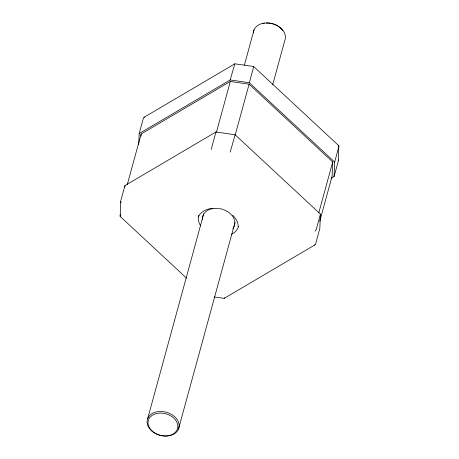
<?xml version="1.0" encoding="UTF-8"?>
<svg xmlns="http://www.w3.org/2000/svg" width="459" height="459" viewBox="0 0 459 459"><rect width="100%" height="100%" fill="white"/><g stroke="black" fill="none" stroke-linecap="round" stroke-linejoin="round"><path stroke-width="0.69" d="M186.509 278.125L120.201 216.447L120.694 201.151L124.946 185.614L215.959 131.985L235.123 134.78L320.439 214.129L319.82 228.588L315.568 244.125L314.966 244.859L224.176 298.356L214.307 296.984M124.888 186.991L124.946 185.614M138.71 144.596L139.18 133.586L143.432 118.049L144.034 117.309L234.824 63.812L253.603 66.486L338.799 145.727L338.306 161.023L334.054 176.56L330.979 178.367M141.039 136.139L141.131 134.017L230.32 81.455L249.099 84.198L332.712 161.964L332.104 176.13L319.745 221.313M334.054 176.56L334.674 162.102L338.954 146.117M120.046 216.057L120.447 214.25M127.269 184.673L141.131 134.017M215.959 131.985L211.708 147.517L211.662 149.445M139.18 133.586L230.188 79.958L234.824 63.812M216.459 132.117L230.32 81.455M147.752 418.373L203.733 213.739M244.395 65.103L254.045 29.846M235.123 134.78L230.171 152.141M334.674 162.102L249.357 82.752L253.689 66.566M235.243 134.854L249.099 84.198M178.465 429.154A16.312 11.968 15.3 0 0 159.462 411.476A16.312 11.968 15.3 0 0 151.407 430.662A16.312 11.968 15.3 0 0 178.465 429.154L235.014 222.449M272.652 84.875L284.758 40.627A16.312 11.968 15.3 0 0 272.003 23.552A16.312 11.968 15.3 0 0 253.362 32.899M318.85 212.62L332.712 161.964M320.439 214.129L316.188 229.666L315.035 231.078M224.56 297.753L224.176 298.356M198.311 216.923L200.331 213.664C203.951 210.176 208.225 208.598 212.993 208.294M144.034 117.309L144.562 117.137M314.438 245.037L314.966 244.859M230.188 79.958L249.357 82.752M338.467 145.423L338.799 145.727M120.201 216.447L120.533 216.746M232.736 215.168C236.006 218.599 238.341 222.231 238.198 226.746M121.13 202.792L120.66 201.656M338.191 159.95L338.34 160.512M262.571 23.661A15.158 11.125 15.3 0 1 264.344 23.266M266.214 23.065A15.158 11.125 15.3 0 1 282.755 30.747M238.531 226.413A20.672 15.17 15.3 0 1 231.393 234.383M200.692 225.926A20.672 15.17 15.3 0 1 198.724 215.242M223.344 209.597A16.541 12.135 15.3 0 1 232.879 228.513M202.396 219.752A16.541 12.135 15.3 0 1 218.45 208.472M219.155 208.564A16.541 12.135 15.3 0 1 222.764 209.402M152.021 430.926A15.158 11.125 15.3 0 0 177.18 429.526A15.158 11.125 15.3 0 0 159.514 413.094A15.158 11.125 15.3 0 0 152.021 430.926"/></g></svg>
